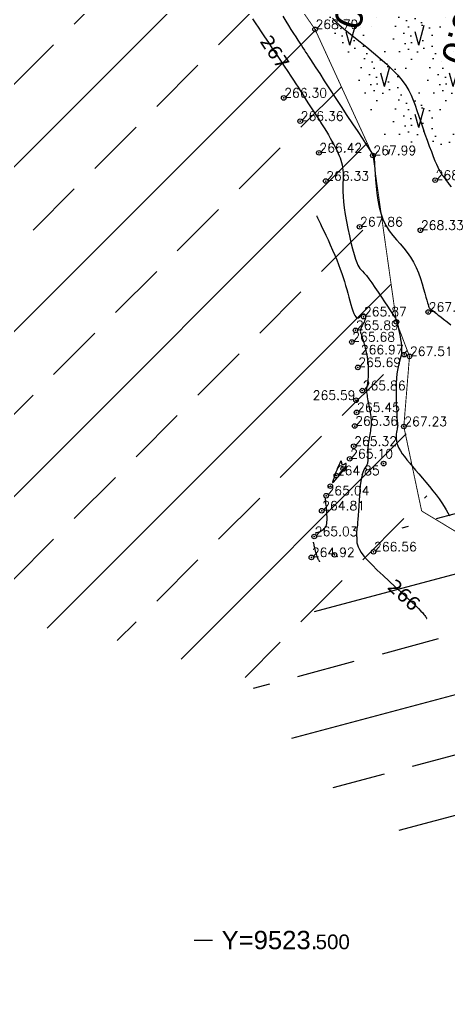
# Model space of a CAD drawing. Header units: millimetres. Extents: x 524954 to 526204, y 9523489 to 9524010.
# Drawn here: x 525350.3 to 525397.1, y 9523493.3 to 9523600.3 of the extents above; entities that cross this region are included whole.
import ezdxf
from ezdxf.enums import TextEntityAlignment as Align

# ---------------------------------------------------------------- set-up
doc = ezdxf.new("R2010")
doc.units = ezdxf.units.MM
doc.header["$PDMODE"] = 32
doc.header["$PDSIZE"] = 0.5
doc.linetypes.add('ACAD_ISO12W100', pattern=[21, 12, -3, 0, -3, 0, -3])
doc.linetypes.add('CACHE2', pattern=[4.7625, 3.175, -1.5875])
for name, color, linetype in [('Annotation', 7, 'Continuous'), ('Bord Fleuve', 4, 'ACAD_ISO12W100'), ('Carroyage(2)', 7, 'Continuous'), ('CN_01_00', 3, 'Continuous'), ('CN_02_00', 4, 'Continuous'), ('CN_05_00', 6, 'Continuous'), ('Cotation Courbes de niveau', 7, 'Continuous'), ('Route - Route de la corniche de Brazzaville - Textes - Tabulations', 1, 'Continuous'), ('TopoAlt', 3, 'Continuous'), ('TOPOJIS', 7, 'Continuous'), ('Végétation_Plantation', 70, 'Continuous')]:
    doc.layers.add(name, color=color, linetype=linetype)
doc.styles.add('Affichages route', font='arial.ttf', dxfattribs={"height": 0.5})
doc.styles.add('Simplex 1.0', font='Simplex.shx', dxfattribs={"width": 0.99, "height": 1})
doc.styles.get("Standard").update_dxf_attribs({"font": 'arial.ttf'})
doc.styles.add('Verdana 1.0', font='verdana.ttf', dxfattribs={"width": 0.99, "height": 1})

# ---------------------------------------------------------------- blocks, each defined once
blk = doc.blocks.new('TCPOINT M')
at = {"color": 0}
blk.add_point((0, 0), dxfattribs=at)
at = {"layer": 'TopoAlt', "style": 'Simplex 1.0', "width": 0.99}
blk.add_attdef('ALT', (0.15, 0.15), '', height=1, dxfattribs=at)

msp = doc.modelspace()

# ---------------------------------------------------------------- hatches: boundary and pattern name
at = {"layer": 'Bord Fleuve', "ltscale": 0.5}
h = msp.add_hatch(dxfattribs=at)
h.set_pattern_fill('ANSI33', color=256, scale=2, angle=330, style=0)
h.paths.add_polyline_path([(526101.715, 9523771.778), (526101.498, 9523728.689), (526067.042, 9523702.1), (526048.223, 9523678.528), (526031.816, 9523676.184), (526027.837, 9523671.249), (526016.46, 9523661.911), (526012.684, 9523655.259), (526010.342, 9523652.337), (526009.349, 9523649.826), (526002.836, 9523644.901), (526001.359, 9523638.704), (525998.552, 9523634.868), (525992.641, 9523630.59), (525971.373, 9523621.771), (525946.333, 9523622.282), (525936.503, 9523619.892), (525930.695, 9523617.923), (525919.699, 9523615.395), (525895.841, 9523612.948), (525885.599, 9523613.628), (525875.196, 9523613.421), (525867.372, 9523614.558), (525859.164, 9523613.749), (525850.68, 9523611.584), (525842.877, 9523609.413), (525834.137, 9523605.724), (525821.783, 9523602.11), (525815.903, 9523600.185), (525796.184, 9523594.113), (525774.026, 9523585.199), (525767.099, 9523581.761), (525763.989, 9523580.32), (525760.33, 9523578.539), (525748.039, 9523572.413), (525744.059, 9523571.766), (525739.195, 9523569.005), (525726.381, 9523563.785), (525719.788, 9523561.814), (525707.248, 9523554.536), (525700.147, 9523552.212), (525692.212, 9523549.16), (525674.921, 9523545.702), (525662.522, 9523542.332), (525644.942, 9523541.016), (525635.899, 9523540.053), (525621.612, 9523536.522), (525609.298, 9523533.789), (525593.484, 9523529.477), (525590.482, 9523529.837), (525587.338, 9523528.188), (525575.413, 9523524.864), (525573.541, 9523524.376), (525537.559, 9523507.804), (525536.053, 9523507.312), (525509.961, 9523500.658), (525472.702, 9523501.018), (525453.195, 9523495.13), (525425.264, 9523493.316), (525409.725, 9523500.229), (525383.624, 9523517.145), (525374.857, 9523528.592), (525397.503, 9523550.219), (525408.728, 9523544.096), (525423.511, 9523536.311), (525445.736, 9523537.578), (525453.966, 9523539.782), (525464.454, 9523546.087), (525473.153, 9523547.827), (525482.046, 9523548.599), (525491.438, 9523548.246), (525499.251, 9523546.152), (525510.455, 9523545.914), (525524.182, 9523548.573), (525533.752, 9523550.446), (525539.312, 9523550.42), (525543.959, 9523554.529), (525548.966, 9523556.567), (525556.157, 9523559.482), (525565.701, 9523562.659), (525575.687, 9523565.927), (525586.045, 9523569.089), (525592.726, 9523570.833), (525599.232, 9523573.013), (525615.849, 9523577.326), (525625.16, 9523582.583), (525628.685, 9523586.517), (525632.523, 9523586.625), (525648.079, 9523583.088), (525655.429, 9523583.638), (525665.347, 9523586.334), (525670.505, 9523587.365), (525674.974, 9523592.31), (525681.363, 9523595.427), (525690.374, 9523596.897), (525696.726, 9523596.667), (525703.112, 9523600.372), (525712.502, 9523603.181), (525720.951, 9523606.622), (525729.973, 9523611.744), (525735.094, 9523612.577), (525741.896, 9523615.967), (525746.088, 9523618.007), (525749.05, 9523619.379), (525756.94, 9523623.296), (525766.831, 9523627.898), (525804.249, 9523638.101), (525817.576, 9523642.025), (525828.432, 9523644.919), (525839.805, 9523649.896), (525846.166, 9523651.166), (525855.839, 9523655.822), (525867.776, 9523655.711), (525877.503, 9523655.632), (525886.144, 9523654.198), (525894.786, 9523653.829), (525911.157, 9523655.506), (525918.652, 9523656.801), (525925.004, 9523658.249), (525933.183, 9523660.832), (525939.613, 9523663.374), (525944.509, 9523665.893), (525950.393, 9523669.022), (525957.623, 9523672.73), (525962.986, 9523676.276), (525970.165, 9523679.965), (525973.599, 9523682.924), (525976.261, 9523684.646), (525980.145, 9523686.246), (525987.591, 9523689.162), (525991.967, 9523692.966), (525998.543, 9523697.851), (526003.542, 9523703.73), (526012.581, 9523711.677), (526026.66, 9523716.709), (526030.85, 9523726.011), (526046.387, 9523740.613), (526052.355, 9523745.599), (526061.927, 9523759.011), (526073.275, 9523760.379), (526077.818, 9523761.95), (526083.981, 9523762.217)])
h.paths.add_polyline_path([(525512.661, 9523516.101), (525534.357, 9523523.257), (525535.319, 9523520.342), (525513.623, 9523513.186)], flags=24)
h.paths.add_polyline_path([(525743.331, 9523593.045), (525764.315, 9523602.078), (525765.529, 9523599.259), (525744.545, 9523590.226)], flags=24)
h.paths.add_polyline_path([(525983.194, 9523662.071), (526001.508, 9523675.73), (526003.343, 9523673.269), (525985.029, 9523659.611)], flags=24)
h = msp.add_hatch(dxfattribs=at)
h.set_pattern_fill('ANSI33', color=135, scale=2, style=0)
h.paths.add_polyline_path([(525394.875, 9523547.688), (525386.855, 9523539.684), (525374.857, 9523528.592), (525359.402, 9523533.054), (525302.267, 9523541.753), (525253.226, 9523571.678), (525189.199, 9523592.989), (525146.601, 9523610.427), (525134.908, 9523628.389), (525130.258, 9523644.878), (525129.915, 9523646.053), (525134.923, 9523646.805), (525141.4, 9523651.378), (525145.39, 9523652.194), (525150.779, 9523654.113), (525153.673, 9523654.734), (525157.062, 9523656.215), (525170.428, 9523659.554), (525190.68, 9523663.166), (525195.533, 9523671.037), (525214.046, 9523677.393), (525226.978, 9523684.419), (525241.856, 9523699.409), (525259.549, 9523697.749), (525263.742, 9523702.788), (525265.599, 9523705.429), (525271.397, 9523709.575), (525278.663, 9523713.162), (525282.299, 9523718.359), (525286.813, 9523721.853), (525297.974, 9523715.602), (525305.783, 9523711.053), (525316.348, 9523705.233), (525323.457, 9523701.143), (525333.272, 9523695.625), (525364.282, 9523678.524), (525367.141, 9523669.609), (525369.992, 9523664.673), (525374.256, 9523657.439), (525374.878, 9523649.759), (525376.197, 9523640.514), (525378.821, 9523632.503), (525377.801, 9523621.191), (525377.159, 9523606.875), (525382.451, 9523599.216), (525388.758, 9523585.471), (525391.317, 9523567.355), (525392.74, 9523563.589), (525392.123, 9523555.946)])
at = {"layer": 'Végétation_Plantation', "linetype": 'CACHE2', "ltscale": 0.5}
h = msp.add_hatch(dxfattribs=at)
h.set_pattern_fill('BROUSS', color=256, scale=1.5, style=0)
h.set_pattern_definition([(74.475889, (0, 0), (-3.750000001, 13.500000005), [2.25, -11.761156275]), (74.475889, (3.75, 4.5), (-3.750000001, 13.500000005), [2.25, -11.761156275]), (74.475889, (7.5, 9), (-3.750000001, 13.500000005), [2.25, -11.761156275]), (105.524111, (0, 0), (-7.500000003, 4e-10), [1.5, -12.511156275]), (105.524111, (3.75, 4.5), (-7.500000003, 4e-10), [1.5, -12.511156275]), (105.524111, (7.5, 9), (-7.500000003, 4e-10), [1.5, -12.511156275]), (0, (0.453, 0.484), (3.75, 4.5), [0, -7.5]), (0, (1.468, 1.072), (3.75, 4.5), [0, -7.5]), (0, (1.1713, 1.8804), (3.75, 4.5), [0, -7.5]), (0, (2.327, 1.9907), (3.75, 4.5), [0, -7.5]), (0, (1.64, 3.7912), (3.75, 4.5), [0, -7.5]), (0, (0.3684, 2.1545), (3.75, 4.5), [0, -7.5]), (0, (0.281, 2.4684), (3.75, 4.5), [0, -7.5]), (0, (0.0314, 3.7912), (3.75, 4.5), [0, -7.5]), (0, (-0.7807, 0.2634), (3.75, 4.5), [0, -7.5]), (0, (-0.8588, 0.9984), (3.75, 4.5), [0, -7.5]), (0, (-1.468, 0.19), (3.75, 4.5), [0, -7.5]), (0, (-1.624, 1.2924), (3.75, 4.5), [0, -7.5]), (0, (-1.1242, 1.9905), (3.75, 4.5), [0, -7.5]), (0, (-1.3274, 2.6888), (3.75, 4.5), [0, -7.5]), (0, (-1.9207, 3.5707), (3.75, 4.5), [0, -7.5]), (0, (-0.406, 2.9085), (3.75, 4.5), [0, -7.5]), (0, (-2.53, 2.064), (3.75, 4.5), [0, -7.5]), (0, (-2.7485, 0.6675), (3.75, 4.5), [0, -7.5]), (0, (-1.1235, -0.4347), (3.75, 4.5), [0, -7.5]), (0, (-0.156, -0.7287), (3.75, 4.5), [0, -7.5]), (0, (-0.812, -1.537), (3.75, 4.5), [0, -7.5]), (0, (1.5774, -1.4635), (3.75, 4.5), [0, -7.5]), (0, (0.5466, -0.3245), (3.75, 4.5), [0, -7.5]), (0, (1.468, -0.104), (3.75, 4.5), [0, -7.5])])
h.paths.add_polyline_path([(525377.673, 9523660.945), (525407.866, 9523647.437), (525404.193, 9523635.327), (525403.476, 9523627.007), (525405.987, 9523619.737), (525406.747, 9523612.886), (525407.177, 9523604.448), (525411.057, 9523590.152), (525390.646, 9523585.184), (525385.798, 9523596.139), (525380.179, 9523608.044), (525379.541, 9523623.33), (525380.945, 9523632.682), (525378.138, 9523643.509), (525376.097, 9523653.982)])

# ---------------------------------------------------------------- linework, layer by layer
at = {"layer": 'Bord Fleuve', "ltscale": 0.35, "flags": 128}
msp.add_lwpolyline([(525394.064, 9523546.741, 0.1, 0.1, 0), (525403.511, 9523541.057, 0.1, 0.1, 0), (525423.511, 9523536.311, 0.1, 0.1, 0), (525445.736, 9523537.578, 0.1, 0.1, 0), (525453.966, 9523539.782, 0.1, 0.1, 0), (525464.454, 9523546.087, 0.1, 0.1, 0), (525473.153, 9523547.827, 0.1, 0.1, 0), (525482.046, 9523548.599, 0.1, 0.1, 0), (525491.438, 9523548.246, 0.1, 0.1, 0), (525499.251, 9523546.152, 0.1, 0.1, 0), (525510.455, 9523545.914, 0.1, 0.1, 0), (525524.182, 9523548.573, 0.1, 0.1, 0), (525533.752, 9523550.446, 0.1, 0.1, 0), (525539.312, 9523550.42, 0.1, 0.1, 0), (525543.959, 9523554.529, 0.1, 0.1, 0), (525548.966, 9523556.567, 0.1, 0.1, 0), (525556.157, 9523559.482, 0.1, 0.1, 0), (525565.701, 9523562.659, 0.1, 0.1, 0), (525575.687, 9523565.927, 0.1, 0.1, 0), (525586.045, 9523569.089, 0.1, 0.1, 0), (525592.726, 9523570.833, 0.1, 0.1, 0), (525599.232, 9523573.013, 0.1, 0.1, 0), (525615.849, 9523577.326, 0.1, 0.1, 0), (525625.16, 9523582.583, 0.1, 0.1, 0), (525628.685, 9523586.517, 0.1, 0.1, 0), (525632.523, 9523586.625, 0.1, 0.1, 0), (525648.079, 9523583.088, 0.1, 0.1, 0), (525655.429, 9523583.638, 0.1, 0.1, 0), (525665.347, 9523586.334, 0.1, 0.1, 0), (525670.505, 9523587.365, 0.1, 0.1, 0), (525674.974, 9523592.31, 0.1, 0.1, 0), (525674.974, 9523592.31, 0.1, 0.1, 0), (525681.363, 9523595.427, 0.1, 0.1, 0), (525681.363, 9523595.427, 0.1, 0.1, 0), (525690.374, 9523596.897, 0.1, 0.1, 0), (525696.726, 9523596.667, 0.1, 0.1, 0), (525703.112, 9523600.372, 0.1, 0.1, 0), (525712.502, 9523603.181, 0.1, 0.1, 0), (525712.502, 9523603.181, 0.1, 0.1, 0), (525720.951, 9523606.622, 0.1, 0.1, 0), (525729.973, 9523611.744, 0.1, 0.1, 0), (525735.094, 9523612.577, 0.1, 0.1, 0), (525741.896, 9523615.967, 0.1, 0.1, 0), (525746.088, 9523618.007, 0.1, 0.1, 0), (525749.05, 9523619.379, 0.1, 0.1, 0), (525756.94, 9523623.296, 0.1, 0.1, 0), (525766.831, 9523627.898, 0.1, 0.1, 0), (525804.249, 9523638.101, 0.1, 0.1, 0), (525817.576, 9523642.025, 0.1, 0.1, 0), (525828.432, 9523644.919, 0.1, 0.1, 0), (525839.805, 9523649.896, 0.1, 0.1, 0), (525846.166, 9523651.166, 0.1, 0.1, 0), (525855.839, 9523655.822, 0.1, 0.1, 0), (525867.776, 9523655.711, 0.1, 0.1, 0), (525877.503, 9523655.632, 0.1, 0.1, 0), (525886.144, 9523654.198, 0.1, 0.1, 0), (525894.786, 9523653.829, 0.1, 0.1, 0), (525911.157, 9523655.506, 0.1, 0.1, 0), (525918.652, 9523656.801, 0.1, 0.1, 0), (525925.004, 9523658.249, 0.1, 0.1, 0), (525933.183, 9523660.832, 0.1, 0.1, 0), (525939.613, 9523663.374, 0.1, 0.1, 0), (525944.509, 9523665.893, 0.1, 0.1, 0), (525950.393, 9523669.022, 0.1, 0.1, 0), (525957.623, 9523672.73, 0.1, 0.1, 0), (525962.986, 9523676.276, 0.1, 0.1, 0), (525970.165, 9523679.965, 0.1, 0.1, 0), (525970.165, 9523679.965, 0.1, 0.1, 0), (525973.599, 9523682.924, 0.1, 0.1, 0), (525976.261, 9523684.646, 0.1, 0.1, 0), (525980.145, 9523686.246, 0.1, 0.1, 0), (525987.591, 9523689.162, 0.1, 0.1, 0), (525991.967, 9523692.966, 0.1, 0.1, 0), (525998.543, 9523697.851, 0.1, 0.1, 0), (526003.542, 9523703.73, 0.1, 0.1, 0), (526012.581, 9523711.677, 0.1, 0.1, 0), (526026.66, 9523716.709, 0.1, 0.1, 0), (526030.85, 9523726.011, 0.1, 0.1, 0), (526046.387, 9523740.613, 0.1, 0.1, 0), (526052.355, 9523745.599, 0.1, 0.1, 0), (526061.927, 9523759.011, 0.1, 0.1, 0), (526073.275, 9523760.379, 0.1, 0.1, 0), (526077.818, 9523761.95, 0.1, 0.1, 0), (526083.981, 9523762.217, 0.1, 0.1, 0), (526101.715, 9523771.778, 0, 0, 0)], format="xyseb", dxfattribs=at)
at = {"layer": 'Bord Fleuve', "ltscale": 0.35, "const_width": 0.1, "flags": 128}
msp.add_lwpolyline([(525364.282, 9523678.524), (525367.141, 9523669.609), (525369.992, 9523664.673), (525374.256, 9523657.439), (525374.878, 9523649.759), (525376.197, 9523640.514), (525378.821, 9523632.503), (525377.801, 9523621.191), (525377.159, 9523606.875), (525382.451, 9523599.216), (525388.758, 9523585.471), (525391.317, 9523567.355), (525392.74, 9523563.589), (525392.123, 9523555.946), (525394.064, 9523546.741)], dxfattribs=at)
at = {"layer": 'Carroyage(2)'}
msp.add_line((525369.268, 9523500), (525371.268, 9523500), dxfattribs=at)
at = {"layer": 'CN_01_00', "flags": 128}
for points, elevation in [([(525375.642, 9523600.367), (525375.793, 9523600.135), (525375.994, 9523599.83), (525376.254, 9523599.439), (525376.577, 9523598.955), (525376.951, 9523598.395), (525377.362, 9523597.78), (525377.796, 9523597.131), (525378.238, 9523596.469), (525378.674, 9523595.816), (525379.089, 9523595.193), (525379.469, 9523594.621), (525379.802, 9523594.115), (525380.095, 9523593.669), (525380.356, 9523593.269), (525380.594, 9523592.902), (525380.818, 9523592.555), (525381.038, 9523592.214), (525381.262, 9523591.867), (525381.499, 9523591.499), (525381.755, 9523591.103), (525382.028, 9523590.682), (525382.312, 9523590.243), (525382.6, 9523589.796), (525382.887, 9523589.349), (525383.167, 9523588.908), (525383.434, 9523588.483), (525383.682, 9523588.082), (525383.907, 9523587.71), (525384.109, 9523587.365), (525384.29, 9523587.046), (525384.454, 9523586.747), (525384.601, 9523586.467), (525384.735, 9523586.2), (525384.857, 9523585.945), (525384.97, 9523585.697), (525385.075, 9523585.452), (525385.172, 9523585.209), (525385.26, 9523584.962), (525385.336, 9523584.71), (525385.4, 9523584.448), (525385.451, 9523584.173), (525385.487, 9523583.882), (525385.507, 9523583.572), (525385.511, 9523583.238), (525385.504, 9523582.875), (525385.494, 9523582.478), (525385.486, 9523582.041), (525385.488, 9523581.558), (525385.507, 9523581.023), (525385.548, 9523580.43), (525385.62, 9523579.774), (525385.725, 9523579.054), (525385.86, 9523578.29), (525386.016, 9523577.507), (525386.187, 9523576.73), (525386.363, 9523575.985), (525386.539, 9523575.296), (525386.707, 9523574.688), (525386.858, 9523574.186), (525386.989, 9523573.808), (525387.106, 9523573.531), (525387.218, 9523573.328), (525387.335, 9523573.17), (525387.466, 9523573.026), (525387.621, 9523572.869), (525387.809, 9523572.669), (525388.039, 9523572.398), (525388.317, 9523572.034), (525388.634, 9523571.592), (525388.976, 9523571.097), (525389.33, 9523570.572), (525389.682, 9523570.041), (525390.02, 9523569.526), (525390.33, 9523569.053), (525390.598, 9523568.644), (525390.814, 9523568.317), (525390.983, 9523568.068), (525391.11, 9523567.884), (525391.202, 9523567.755), (525391.265, 9523567.67), (525391.307, 9523567.617), (525391.333, 9523567.586), (525391.35, 9523567.565), (525391.364, 9523567.545), (525391.376, 9523567.523), (525391.385, 9523567.501), (525391.393, 9523567.478), (525391.399, 9523567.454), (525391.404, 9523567.43), (525391.407, 9523567.404), (525391.409, 9523567.378), (525391.41, 9523567.35), (525391.412, 9523567.314), (525391.416, 9523567.266), (525391.424, 9523567.199), (525391.438, 9523567.108), (525391.459, 9523566.985), (525391.49, 9523566.825), (525391.532, 9523566.622), (525391.585, 9523566.372), (525391.646, 9523566.084), (525391.71, 9523565.767), (525391.771, 9523565.431), (525391.824, 9523565.087), (525391.863, 9523564.744), (525391.885, 9523564.414), (525391.883, 9523564.105), (525391.854, 9523563.824), (525391.803, 9523563.563), (525391.735, 9523563.309), (525391.657, 9523563.048), (525391.574, 9523562.768), (525391.493, 9523562.456), (525391.419, 9523562.099), (525391.359, 9523561.684), (525391.317, 9523561.205), (525391.291, 9523560.674), (525391.28, 9523560.112), (525391.28, 9523559.537), (525391.29, 9523558.969), (525391.305, 9523558.427), (525391.324, 9523557.93), (525391.344, 9523557.498), (525391.362, 9523557.145), (525391.378, 9523556.867), (525391.393, 9523556.652), (525391.406, 9523556.491), (525391.418, 9523556.374), (525391.428, 9523556.292), (525391.436, 9523556.233), (525391.443, 9523556.189), (525391.449, 9523556.15), (525391.453, 9523556.11), (525391.453, 9523556.067), (525391.451, 9523556.016), (525391.444, 9523555.952), (525391.432, 9523555.873), (525391.414, 9523555.772), (525391.39, 9523555.647), (525391.361, 9523555.495), (525391.33, 9523555.317), (525391.304, 9523555.115), (525391.289, 9523554.894), (525391.291, 9523554.655), (525391.315, 9523554.401), (525391.368, 9523554.135), (525391.456, 9523553.86), (525391.584, 9523553.578), (525391.749, 9523553.287), (525391.95, 9523552.984), (525392.185, 9523552.667), (525392.45, 9523552.334), (525392.744, 9523551.981), (525393.064, 9523551.606), (525393.407, 9523551.207), (525393.77, 9523550.782), (525394.147, 9523550.337), (525394.529, 9523549.878), (525394.909, 9523549.414), (525395.278, 9523548.95), (525395.63, 9523548.493), (525395.956, 9523548.052), (525396.248, 9523547.632), (525396.502, 9523547.239), (525396.722, 9523546.873), (525396.914, 9523546.533), (525397.087, 9523546.218)], 267), ([(525384.352, 9523600.433), (525384.695, 9523600.08), (525385.09, 9523599.714), (525385.547, 9523599.32), (525386.08, 9523598.883), (525386.694, 9523598.391), (525387.372, 9523597.85), (525388.09, 9523597.273), (525388.825, 9523596.67), (525389.554, 9523596.052), (525390.254, 9523595.43), (525390.9, 9523594.817), (525391.469, 9523594.221), (525391.945, 9523593.653), (525392.337, 9523593.105), (525392.658, 9523592.57), (525392.925, 9523592.039), (525393.152, 9523591.502), (525393.354, 9523590.952), (525393.547, 9523590.38), (525393.744, 9523589.777), (525393.959, 9523589.138), (525394.187, 9523588.475), (525394.424, 9523587.805), (525394.663, 9523587.143), (525394.897, 9523586.505), (525395.122, 9523585.908), (525395.33, 9523585.368), (525395.516, 9523584.9), (525395.675, 9523584.516), (525395.811, 9523584.207), (525395.928, 9523583.961), (525396.031, 9523583.765), (525396.125, 9523583.606), (525396.214, 9523583.471), (525396.303, 9523583.346), (525396.397, 9523583.22), (525396.501, 9523583.081), (525396.618, 9523582.925), (525396.751, 9523582.749), (525396.903, 9523582.55), (525397.078, 9523582.326), (525397.278, 9523582.075)], 269)]:
    msp.add_lwpolyline(points, dxfattribs=dict(at, elevation=elevation))
at = {"layer": 'CN_02_00', "flags": 128}
for points, elevation in [([(525378.946, 9523600.64), (525379.254, 9523600.127), (525379.549, 9523599.645), (525379.828, 9523599.197), (525380.092, 9523598.781), (525380.339, 9523598.397), (525380.567, 9523598.047), (525380.777, 9523597.728), (525380.966, 9523597.442), (525381.135, 9523597.188), (525381.284, 9523596.962), (525381.426, 9523596.746), (525381.575, 9523596.516), (525381.748, 9523596.252), (525381.957, 9523595.93), (525382.219, 9523595.527), (525382.548, 9523595.022), (525382.959, 9523594.392), (525383.46, 9523593.624), (525384.033, 9523592.747), (525384.652, 9523591.8), (525385.294, 9523590.821), (525385.931, 9523589.847), (525386.541, 9523588.918), (525387.096, 9523588.073), (525387.573, 9523587.349), (525387.953, 9523586.774), (525388.242, 9523586.34), (525388.452, 9523586.027), (525388.597, 9523585.813), (525388.689, 9523585.68), (525388.742, 9523585.607), (525388.767, 9523585.575), (525388.778, 9523585.563), (525388.785, 9523585.556), (525388.791, 9523585.549), (525388.795, 9523585.543), (525388.799, 9523585.536), (525388.802, 9523585.53), (525388.804, 9523585.524), (525388.806, 9523585.518), (525388.809, 9523585.511), (525388.811, 9523585.504), (525388.814, 9523585.496), (525388.817, 9523585.486), (525388.821, 9523585.476), (525388.825, 9523585.464), (525388.83, 9523585.451), (525388.836, 9523585.436), (525388.842, 9523585.419), (525388.849, 9523585.398), (525388.857, 9523585.36), (525388.867, 9523585.292), (525388.879, 9523585.179), (525388.894, 9523585.007), (525388.912, 9523584.761), (525388.933, 9523584.428), (525388.959, 9523583.993), (525388.99, 9523583.449), (525389.032, 9523582.813), (525389.092, 9523582.109), (525389.176, 9523581.361), (525389.291, 9523580.594), (525389.443, 9523579.832), (525389.639, 9523579.099), (525389.886, 9523578.419), (525390.187, 9523577.81), (525390.532, 9523577.262), (525390.91, 9523576.761), (525391.309, 9523576.29), (525391.716, 9523575.834), (525392.119, 9523575.377), (525392.505, 9523574.903), (525392.863, 9523574.397), (525393.183, 9523573.849), (525393.465, 9523573.27), (525393.712, 9523572.675), (525393.927, 9523572.082), (525394.112, 9523571.507), (525394.27, 9523570.965), (525394.405, 9523570.475), (525394.519, 9523570.051), (525394.614, 9523569.706), (525394.693, 9523569.434), (525394.759, 9523569.226), (525394.815, 9523569.072), (525394.861, 9523568.96), (525394.901, 9523568.882), (525394.938, 9523568.828), (525394.973, 9523568.787), (525395.009, 9523568.751), (525395.045, 9523568.719), (525395.081, 9523568.69), (525395.117, 9523568.663), (525395.152, 9523568.639), (525395.185, 9523568.617), (525395.217, 9523568.597), (525395.246, 9523568.578), (525395.274, 9523568.56), (525395.308, 9523568.536), (525395.358, 9523568.5), (525395.431, 9523568.445), (525395.536, 9523568.363), (525395.683, 9523568.249), (525395.881, 9523568.095), (525396.137, 9523567.895), (525396.458, 9523567.644), (525396.832, 9523567.35), (525397.243, 9523567.021)], 268), ([(525382.63, 9523578.883), (525382.631, 9523578.881), (525382.637, 9523578.87), (525382.652, 9523578.838), (525382.681, 9523578.777), (525382.729, 9523578.676), (525382.801, 9523578.525), (525382.901, 9523578.315), (525383.035, 9523578.035), (525383.204, 9523577.679), (525383.404, 9523577.257), (525383.627, 9523576.783), (525383.865, 9523576.269), (525384.111, 9523575.73), (525384.356, 9523575.178), (525384.595, 9523574.628), (525384.818, 9523574.092), (525385.021, 9523573.581), (525385.204, 9523573.094), (525385.369, 9523572.628), (525385.52, 9523572.179), (525385.658, 9523571.742), (525385.786, 9523571.315), (525385.906, 9523570.893), (525386.022, 9523570.472), (525386.135, 9523570.052), (525386.245, 9523569.639), (525386.354, 9523569.244), (525386.462, 9523568.877), (525386.567, 9523568.547), (525386.672, 9523568.264), (525386.776, 9523568.039), (525386.88, 9523567.88), (525386.983, 9523567.795), (525387.085, 9523567.773), (525387.185, 9523567.8), (525387.283, 9523567.863), (525387.378, 9523567.947), (525387.47, 9523568.038), (525387.557, 9523568.123), (525387.639, 9523568.187), (525387.715, 9523568.22), (525387.784, 9523568.221), (525387.843, 9523568.194), (525387.891, 9523568.142), (525387.926, 9523568.068), (525387.947, 9523567.975), (525387.951, 9523567.867), (525387.936, 9523567.745), (525387.903, 9523567.614), (525387.853, 9523567.476), (525387.792, 9523567.334), (525387.724, 9523567.193), (525387.653, 9523567.053), (525387.584, 9523566.92), (525387.52, 9523566.795), (525387.466, 9523566.683), (525387.426, 9523566.584), (525387.4, 9523566.497), (525387.385, 9523566.416), (525387.382, 9523566.34), (525387.389, 9523566.263), (525387.406, 9523566.183), (525387.431, 9523566.095), (525387.462, 9523565.995), (525387.5, 9523565.881), (525387.543, 9523565.752), (525387.591, 9523565.608), (525387.642, 9523565.451), (525387.696, 9523565.28), (525387.753, 9523565.096), (525387.81, 9523564.899), (525387.869, 9523564.691), (525387.927, 9523564.47), (525387.984, 9523564.239), (525388.038, 9523563.998), (525388.088, 9523563.748), (525388.134, 9523563.491), (525388.173, 9523563.225), (525388.205, 9523562.954), (525388.229, 9523562.677), (525388.243, 9523562.397), (525388.249, 9523562.117), (525388.247, 9523561.842), (525388.24, 9523561.578), (525388.228, 9523561.328), (525388.212, 9523561.098), (525388.195, 9523560.893), (525388.176, 9523560.717), (525388.158, 9523560.574), (525388.14, 9523560.46), (525388.123, 9523560.369), (525388.107, 9523560.297), (525388.093, 9523560.237), (525388.08, 9523560.186), (525388.07, 9523560.136), (525388.061, 9523560.084), (525388.056, 9523560.023), (525388.053, 9523559.952), (525388.055, 9523559.868), (525388.061, 9523559.768), (525388.071, 9523559.651), (525388.088, 9523559.513), (525388.111, 9523559.353), (525388.14, 9523559.168), (525388.177, 9523558.958), (525388.219, 9523558.727), (525388.265, 9523558.48), (525388.314, 9523558.226), (525388.362, 9523557.969), (525388.408, 9523557.715), (525388.451, 9523557.472), (525388.489, 9523557.245), (525388.519, 9523557.038), (525388.543, 9523556.849), (525388.559, 9523556.674), (525388.568, 9523556.508), (525388.57, 9523556.347), (525388.564, 9523556.186), (525388.552, 9523556.021), (525388.533, 9523555.848), (525388.507, 9523555.663), (525388.476, 9523555.468), (525388.441, 9523555.266), (525388.405, 9523555.06), (525388.367, 9523554.852), (525388.331, 9523554.645), (525388.298, 9523554.442), (525388.27, 9523554.246), (525388.247, 9523554.058), (525388.229, 9523553.88), (525388.216, 9523553.711), (525388.207, 9523553.55), (525388.202, 9523553.398), (525388.199, 9523553.254), (525388.198, 9523553.118), (525388.198, 9523552.989), (525388.199, 9523552.868), (525388.2, 9523552.754), (525388.202, 9523552.647), (525388.203, 9523552.545), (525388.203, 9523552.45), (525388.202, 9523552.361), (525388.2, 9523552.276), (525388.196, 9523552.196), (525388.19, 9523552.121), (525388.181, 9523552.049), (525388.168, 9523551.979), (525388.15, 9523551.909), (525388.125, 9523551.838), (525388.094, 9523551.766), (525388.054, 9523551.69), (525388.005, 9523551.61), (525387.946, 9523551.522), (525387.88, 9523551.42), (525387.807, 9523551.293), (525387.732, 9523551.133), (525387.655, 9523550.931), (525387.579, 9523550.677), (525387.506, 9523550.362), (525387.439, 9523549.978), (525387.38, 9523549.52), (525387.327, 9523549.003), (525387.281, 9523548.449), (525387.24, 9523547.878), (525387.204, 9523547.31), (525387.171, 9523546.768), (525387.142, 9523546.27), (525387.114, 9523545.838), (525387.087, 9523545.488), (525387.062, 9523545.212), (525387.039, 9523544.999), (525387.018, 9523544.838), (525387, 9523544.717), (525386.986, 9523544.623), (525386.974, 9523544.546), (525386.967, 9523544.474), (525386.963, 9523544.396), (525386.964, 9523544.311), (525386.967, 9523544.217), (525386.972, 9523544.115), (525386.978, 9523544.003), (525386.985, 9523543.881), (525386.991, 9523543.748), (525386.996, 9523543.604), (525387.002, 9523543.448), (525387.02, 9523543.271), (525387.063, 9523543.068), (525387.148, 9523542.831), (525387.286, 9523542.552), (525387.493, 9523542.224), (525387.782, 9523541.838), (525388.168, 9523541.389), (525388.658, 9523540.872), (525389.231, 9523540.302), (525389.863, 9523539.7), (525390.525, 9523539.082), (525391.193, 9523538.47), (525391.838, 9523537.881), (525392.436, 9523537.336), (525392.959, 9523536.853), (525393.387, 9523536.447), (525393.726, 9523536.114), (525393.987, 9523535.846), (525394.181, 9523535.634), (525394.32, 9523535.47), (525394.415, 9523535.347), (525394.479, 9523535.255), (525394.522, 9523535.186), (525394.554, 9523535.133), (525394.578, 9523535.093), (525394.595, 9523535.065), (525394.607, 9523535.046), (525394.614, 9523535.035), (525394.617, 9523535.029), (525394.619, 9523535.026), (525394.619, 9523535.026)], 266)]:
    msp.add_lwpolyline(points, dxfattribs=dict(at, elevation=elevation))
at = {"layer": 'CN_05_00', "elevation": 265, "flags": 128}
msp.add_lwpolyline([(525384.715, 9523550.185), (525384.833, 9523550.318), (525384.96, 9523550.462), (525385.091, 9523550.614), (525385.221, 9523550.768), (525385.346, 9523550.92), (525385.461, 9523551.066), (525385.562, 9523551.202), (525385.644, 9523551.323), (525385.709, 9523551.43), (525385.759, 9523551.523), (525385.796, 9523551.604), (525385.821, 9523551.674), (525385.838, 9523551.733), (525385.847, 9523551.783), (525385.851, 9523551.824), (525385.852, 9523551.858), (525385.849, 9523551.884), (525385.843, 9523551.903), (525385.833, 9523551.914), (525385.818, 9523551.919), (525385.799, 9523551.918), (525385.775, 9523551.909), (525385.746, 9523551.895), (525385.712, 9523551.874), (525385.674, 9523551.85), (525385.633, 9523551.825), (525385.592, 9523551.802), (525385.55, 9523551.782), (525385.511, 9523551.77), (525385.476, 9523551.766), (525385.445, 9523551.774), (525385.42, 9523551.795), (525385.401, 9523551.827), (525385.386, 9523551.869), (525385.375, 9523551.916), (525385.365, 9523551.966), (525385.357, 9523552.017), (525385.348, 9523552.066), (525385.338, 9523552.11), (525385.326, 9523552.145), (525385.311, 9523552.169), (525385.291, 9523552.176), (525385.264, 9523552.163), (525385.23, 9523552.125), (525385.187, 9523552.057), (525385.134, 9523551.956), (525385.069, 9523551.817), (525384.993, 9523551.638), (525384.907, 9523551.428), (525384.816, 9523551.197), (525384.725, 9523550.956), (525384.635, 9523550.717), (525384.553, 9523550.489), (525384.481, 9523550.284), (525384.423, 9523550.113), (525384.383, 9523549.983), (525384.361, 9523549.895), (525384.357, 9523549.846), (525384.372, 9523549.831), (525384.404, 9523549.849), (525384.455, 9523549.897), (525384.524, 9523549.97), (525384.611, 9523550.067), (525384.715, 9523550.185)], close=True, dxfattribs=at)
for points in [[(525382.476, 9523544.347), (525382.477, 9523544.347), (525382.479, 9523544.348), (525382.487, 9523544.351), (525382.503, 9523544.355), (525382.528, 9523544.363), (525382.567, 9523544.375), (525382.62, 9523544.391), (525382.691, 9523544.413), (525382.78, 9523544.441), (525382.885, 9523544.477), (525383, 9523544.521), (525383.12, 9523544.577), (525383.241, 9523544.644), (525383.356, 9523544.725), (525383.462, 9523544.821), (525383.553, 9523544.934), (525383.626, 9523545.064), (525383.681, 9523545.21), (525383.72, 9523545.371), (525383.746, 9523545.545), (525383.759, 9523545.73), (525383.763, 9523545.925), (525383.76, 9523546.127), (525383.75, 9523546.336), (525383.737, 9523546.549), (525383.72, 9523546.762), (525383.702, 9523546.971), (525383.682, 9523547.173), (525383.662, 9523547.362), (525383.643, 9523547.535), (525383.625, 9523547.688), (525383.61, 9523547.816), (525383.598, 9523547.917), (525383.59, 9523547.993), (525383.583, 9523548.048), (525383.579, 9523548.084), (525383.576, 9523548.106), (525383.575, 9523548.117), (525383.574, 9523548.122), (525383.574, 9523548.122)], [(525382.983, 9523541.189), (525382.983, 9523541.189), (525382.982, 9523541.191), (525382.98, 9523541.194), (525382.976, 9523541.201), (525382.969, 9523541.212), (525382.959, 9523541.229), (525382.945, 9523541.252), (525382.926, 9523541.282), (525382.903, 9523541.322), (525382.874, 9523541.371), (525382.842, 9523541.431), (525382.806, 9523541.502), (525382.767, 9523541.586), (525382.726, 9523541.683), (525382.683, 9523541.794), (525382.639, 9523541.921), (525382.595, 9523542.062), (525382.552, 9523542.215), (525382.509, 9523542.374), (525382.469, 9523542.533), (525382.431, 9523542.688), (525382.396, 9523542.834), (525382.366, 9523542.965), (525382.34, 9523543.076), (525382.32, 9523543.164), (525382.305, 9523543.23), (525382.295, 9523543.277), (525382.287, 9523543.309), (525382.283, 9523543.328), (525382.281, 9523543.338), (525382.28, 9523543.341), (525382.28, 9523543.342)]]:
    msp.add_lwpolyline(points, dxfattribs=at)

# ---------------------------------------------------------------- block references
at = {"layer": 'TOPOJIS'}
ref = msp.add_blockref('TCPOINT M', (525382.451, 9523599.216, 268.79), dxfattribs=at)
ref.add_attrib('ALT', '268.79', (525382.501, 9523599.266, 268.79), dxfattribs={"layer": 'TopoAlt', "height": 1, "style": 'Simplex 1.0', "width": 0.99})
ref = msp.add_blockref('TCPOINT M', (525379.042, 9523591.749, 266.3), dxfattribs=at)
ref.add_attrib('ALT', '266.30', (525379.092, 9523591.799, 266.3), dxfattribs={"layer": 'TopoAlt', "height": 1, "style": 'Simplex 1.0', "width": 0.99})
ref = msp.add_blockref('TCPOINT M', (525380.835, 9523589.217, 266.36), dxfattribs=at)
ref.add_attrib('ALT', '266.36', (525380.885, 9523589.267, 266.36), dxfattribs={"layer": 'TopoAlt', "height": 1, "style": 'Simplex 1.0', "width": 0.99})
ref = msp.add_blockref('TCPOINT M', (525382.871, 9523585.761, 266.42), dxfattribs=at)
ref.add_attrib('ALT', '266.42', (525382.921, 9523585.811, 266.42), dxfattribs={"layer": 'TopoAlt', "height": 1, "style": 'Simplex 1.0', "width": 0.99})
ref = msp.add_blockref('TCPOINT M', (525388.758, 9523585.471, 267.99), dxfattribs=at)
ref.add_attrib('ALT', '267.99', (525388.808, 9523585.521, 267.99), dxfattribs={"layer": 'TopoAlt', "height": 1, "style": 'Simplex 1.0', "width": 0.99})
ref = msp.add_blockref('TCPOINT M', (525383.616, 9523582.696, 266.33), dxfattribs=at)
ref.add_attrib('ALT', '266.33', (525383.666, 9523582.746, 266.33), dxfattribs={"layer": 'TopoAlt', "height": 1, "style": 'Simplex 1.0', "width": 0.99})
ref = msp.add_blockref('TCPOINT M', (525395.539, 9523582.786, 268.89), dxfattribs=at)
ref.add_attrib('ALT', '268.89', (525395.589, 9523582.836, 268.89), dxfattribs={"layer": 'TopoAlt', "height": 1, "style": 'Simplex 1.0', "width": 0.99})
ref = msp.add_blockref('TCPOINT M', (525387.302, 9523577.707, 267.86), dxfattribs=at)
ref.add_attrib('ALT', '267.86', (525387.352, 9523577.757, 267.86), dxfattribs={"layer": 'TopoAlt', "height": 1, "style": 'Simplex 1.0', "width": 0.99})
ref = msp.add_blockref('TCPOINT M', (525393.932, 9523577.327, 268.33), dxfattribs=at)
ref.add_attrib('ALT', '268.33', (525393.982, 9523577.377, 268.33), dxfattribs={"layer": 'TopoAlt', "height": 1, "style": 'Simplex 1.0', "width": 0.99})
ref = msp.add_blockref('TCPOINT M', (525394.784, 9523568.42, 267.97), dxfattribs=at)
ref.add_attrib('ALT', '267.97', (525394.834, 9523568.47, 267.97), dxfattribs={"layer": 'TopoAlt', "height": 1, "style": 'Simplex 1.0', "width": 0.99})
ref = msp.add_blockref('TCPOINT M', (525387.727, 9523567.914, 265.87), dxfattribs=at)
ref.add_attrib('ALT', '265.87', (525387.777, 9523567.964, 265.87), dxfattribs={"layer": 'TopoAlt', "height": 1, "style": 'Simplex 1.0', "width": 0.99})
ref = msp.add_blockref('TCPOINT M', (525386.858, 9523566.428, 265.89), dxfattribs=at)
ref.add_attrib('ALT', '265.89', (525386.908, 9523566.478, 265.89), dxfattribs={"layer": 'TopoAlt', "height": 1, "style": 'Simplex 1.0', "width": 0.99})
for p in [(525391.317, 9523567.355, 266.97), (525389.922, 9523551.91, 266.77), (525385.509, 9523551.33, 264.89), (525384.12, 9523549.447, 265.03), (525384.564, 9523541.963, 265.26)]:
    msp.add_blockref('TCPOINT M', p, dxfattribs=at)
ref = msp.add_blockref('TCPOINT M', (525386.457, 9523565.159, 265.68), dxfattribs=at)
ref.add_attrib('ALT', '265.68', (525386.507, 9523565.209, 265.68), dxfattribs={"layer": 'TopoAlt', "height": 1, "style": 'Simplex 1.0', "width": 0.99})
ref = msp.add_blockref('TCPOINT M', (525392.155, 9523563.772, 266.97), dxfattribs=at)
ref.add_attrib('ALT', '266.97', dxfattribs={"layer": 'TopoAlt', "height": 1, "style": 'Simplex 1.0', "width": 0.99}).set_placement((525392.105, 9523563.822, 266.97), align=Align.RIGHT)
ref = msp.add_blockref('TCPOINT M', (525392.74, 9523563.589, 267.51), dxfattribs=at)
ref.add_attrib('ALT', '267.51', (525392.79, 9523563.639, 267.51), dxfattribs={"layer": 'TopoAlt', "height": 1, "style": 'Simplex 1.0', "width": 0.99})
ref = msp.add_blockref('TCPOINT M', (525387.111, 9523562.39, 265.69), dxfattribs=at)
ref.add_attrib('ALT', '265.69', (525387.161, 9523562.44, 265.69), dxfattribs={"layer": 'TopoAlt', "height": 1, "style": 'Simplex 1.0', "width": 0.99})
ref = msp.add_blockref('TCPOINT M', (525387.598, 9523559.857, 265.86), dxfattribs=at)
ref.add_attrib('ALT', '265.86', (525387.648, 9523559.907, 265.86), dxfattribs={"layer": 'TopoAlt', "height": 1, "style": 'Simplex 1.0', "width": 0.99})
ref = msp.add_blockref('TCPOINT M', (525386.912, 9523558.808, 265.59), dxfattribs=at)
ref.add_attrib('ALT', '265.59', dxfattribs={"layer": 'TopoAlt', "height": 1, "style": 'Simplex 1.0', "width": 0.99}).set_placement((525386.862, 9523558.858, 265.59), align=Align.RIGHT)
ref = msp.add_blockref('TCPOINT M', (525386.976, 9523557.482, 265.45), dxfattribs=at)
ref.add_attrib('ALT', '265.45', (525387.026, 9523557.532, 265.45), dxfattribs={"layer": 'TopoAlt', "height": 1, "style": 'Simplex 1.0', "width": 0.99})
ref = msp.add_blockref('TCPOINT M', (525386.777, 9523556.003, 265.36), dxfattribs=at)
ref.add_attrib('ALT', '265.36', (525386.827, 9523556.053, 265.36), dxfattribs={"layer": 'TopoAlt', "height": 1, "style": 'Simplex 1.0', "width": 0.99})
ref = msp.add_blockref('TCPOINT M', (525392.123, 9523555.946, 267.23), dxfattribs=at)
ref.add_attrib('ALT', '267.23', (525392.173, 9523555.996, 267.23), dxfattribs={"layer": 'TopoAlt', "height": 1, "style": 'Simplex 1.0', "width": 0.99})
ref = msp.add_blockref('TCPOINT M', (525386.663, 9523553.794, 265.32), dxfattribs=at)
ref.add_attrib('ALT', '265.32', (525386.713, 9523553.844, 265.32), dxfattribs={"layer": 'TopoAlt', "height": 1, "style": 'Simplex 1.0', "width": 0.99})
ref = msp.add_blockref('TCPOINT M', (525386.224, 9523552.428, 265.1), dxfattribs=at)
ref.add_attrib('ALT', '265.10', (525386.274, 9523552.478, 265.1), dxfattribs={"layer": 'TopoAlt', "height": 1, "style": 'Simplex 1.0', "width": 0.99})
ref = msp.add_blockref('TCPOINT M', (525384.772, 9523550.604, 264.85), dxfattribs=at)
ref.add_attrib('ALT', '264.85', (525384.822, 9523550.654, 264.85), dxfattribs={"layer": 'TopoAlt', "height": 1, "style": 'Simplex 1.0', "width": 0.99})
ref = msp.add_blockref('TCPOINT M', (525383.658, 9523548.406, 265.04), dxfattribs=at)
ref.add_attrib('ALT', '265.04', (525383.708, 9523548.456, 265.04), dxfattribs={"layer": 'TopoAlt', "height": 1, "style": 'Simplex 1.0', "width": 0.99})
ref = msp.add_blockref('TCPOINT M', (525383.178, 9523546.773, 264.81), dxfattribs=at)
ref.add_attrib('ALT', '264.81', (525383.228, 9523546.823, 264.81), dxfattribs={"layer": 'TopoAlt', "height": 1, "style": 'Simplex 1.0', "width": 0.99})
ref = msp.add_blockref('TCPOINT M', (525382.365, 9523543.964, 265.03), dxfattribs=at)
ref.add_attrib('ALT', '265.03', (525382.415, 9523544.014, 265.03), dxfattribs={"layer": 'TopoAlt', "height": 1, "style": 'Simplex 1.0', "width": 0.99})
ref = msp.add_blockref('TCPOINT M', (525382.052, 9523541.682, 264.92), dxfattribs=at)
ref.add_attrib('ALT', '264.92', (525382.102, 9523541.732, 264.92), dxfattribs={"layer": 'TopoAlt', "height": 1, "style": 'Simplex 1.0', "width": 0.99})
ref = msp.add_blockref('TCPOINT M', (525388.824, 9523542.299, 266.56), dxfattribs=at)
ref.add_attrib('ALT', '266.56', (525388.874, 9523542.349, 266.56), dxfattribs={"layer": 'TopoAlt', "height": 1, "style": 'Simplex 1.0', "width": 0.99})

# ---------------------------------------------------------------- texts
at = {"layer": 'Annotation'}
for s, height, p in [('Y=9523.', 2, (525372.268, 9523499)), ('500', 1.6, (525382.512, 9523499))]:
    msp.add_text(s, height=height, dxfattribs=at).set_placement(p)
at = {"layer": 'Cotation Courbes de niveau', "style": 'Verdana 1.0', "width": 0.99}
for s, rotation, p in [('267', 303.75004, (525378.07, 9523596.721, 267)), ('266', 317.61645, (525392.154, 9523537.593, 266))]:
    msp.add_text(s, height=1.5, rotation=rotation, dxfattribs=at).set_placement(p, align=Align.MIDDLE_CENTER)
at = {"layer": 'Route - Route de la corniche de Brazzaville - Textes - Tabulations', "style": 'Affichages route'}
for s, rotation, p in [('230.0', 250.32227, (525389.308, 9523609.357)), ('240.0', 252.6141, (525400.678, 9523605.491))]:
    msp.add_text(s, height=3, rotation=rotation, dxfattribs=at).set_placement(p, align=Align.MIDDLE_LEFT)

doc.saveas('drawing.dxf')
